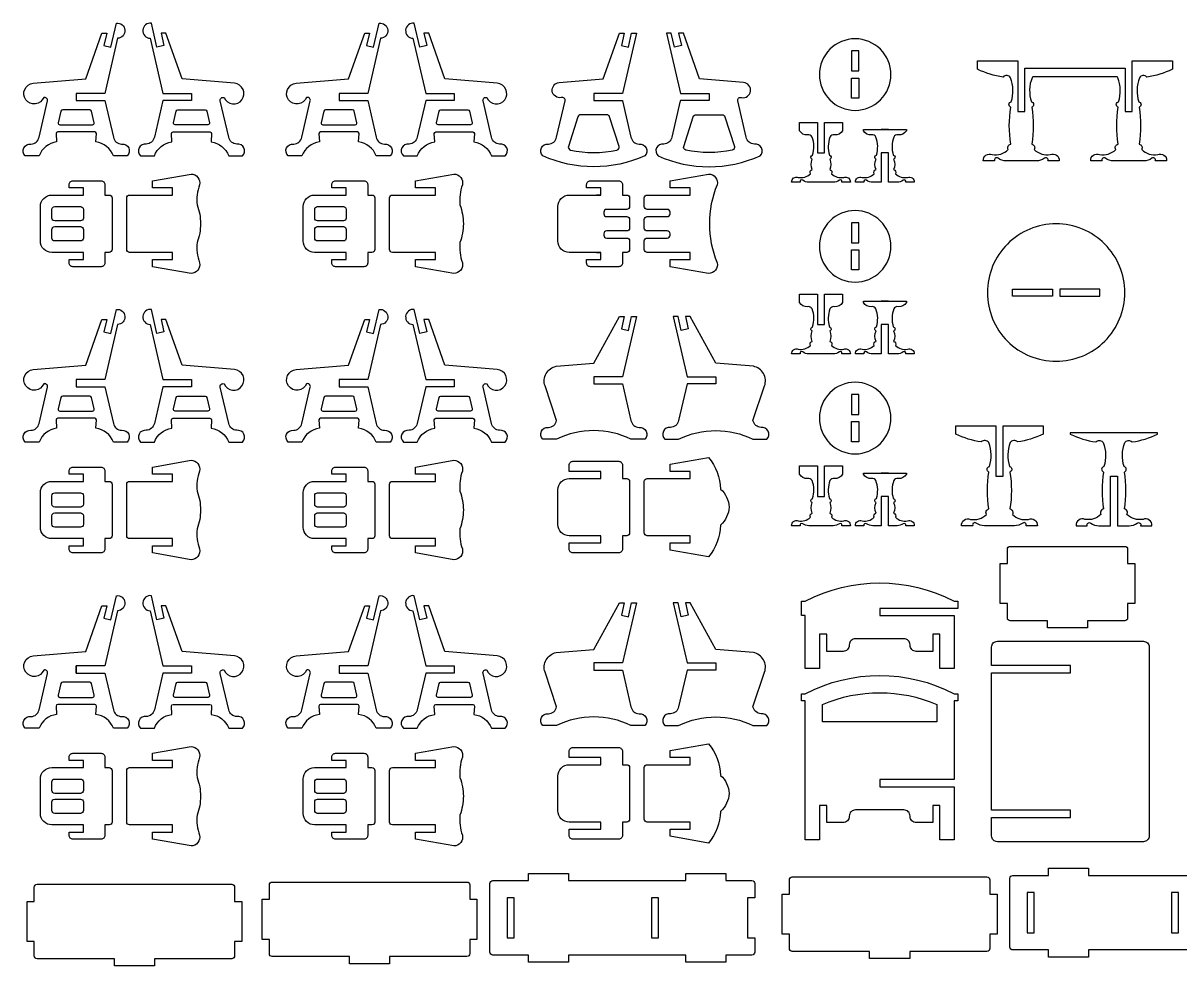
# Model space of a CAD drawing. Extents: x 4766 to 4935, y 1478 to 1584.
# Drawn here: x 4766.2 to 4847, y 1477.7 to 1543.6 of the extents above; entities that cross this region are included whole.
import ezdxf

# ---------------------------------------------------------------- set-up
doc = ezdxf.new("R2010")
doc.units = 0
doc.header["$MEASUREMENT"] = 0
doc.layers.add('LAYER1', color=18, linetype='CONTINUOUS')

msp = doc.modelspace()

# ---------------------------------------------------------------- linework, layer by layer
at = {"layer": 'LAYER1'}
for points in [[(4769.879, 1538.453), (4769.879, 1538.203), (4771.879, 1538.203), (4772.475, 1535.639, 0.343544), (4773.044, 1535.16, -0.729626), (4773.439, 1534.339), (4772.475, 1534.339, 0.693778), (4772.475, 1534.339, 0.271498), (4771.249, 1535.311), (4771.286, 1535.892, 0.394231), (4771.167, 1536.003), (4768.592, 1536.003, 0.394231), (4768.473, 1535.892), (4768.51, 1535.311, 0.271498), (4767.284, 1534.339), (4766.32, 1534.339, -0.729626), (4766.715, 1535.16, 0.343544), (4767.284, 1535.639), (4767.871, 1538.168, 0.616854), (4767.606, 1538.407, -0.585378), (4766.356, 1538.257, -0.585378), (4766.879, 1539.402), (4770.54, 1539.709), (4771.67, 1542.903), (4772.005, 1542.903), (4771.805, 1542.042), (4772.293, 1541.929), (4772.681, 1543.604, -0.427759), (4773.279, 1543.124, -0.427759), (4772.772, 1542.549), (4771.879, 1538.703), (4769.879, 1538.703)], [(4777.93, 1538.453), (4777.93, 1538.203), (4775.93, 1538.203), (4775.334, 1535.639, -0.343544), (4774.765, 1535.16, 0.729626), (4774.37, 1534.339), (4775.334, 1534.339, -0.693778), (4775.334, 1534.339, -0.271498), (4776.56, 1535.311), (4776.523, 1535.892, -0.394231), (4776.642, 1536.003), (4779.217, 1536.003, -0.394231), (4779.336, 1535.892), (4779.299, 1535.311, -0.271498), (4780.525, 1534.339), (4781.489, 1534.339, 0.729626), (4781.094, 1535.16, -0.343544), (4780.525, 1535.639), (4779.938, 1538.168, -0.616854), (4780.204, 1538.407, 0.585378), (4781.453, 1538.257, 0.585378), (4780.93, 1539.402), (4777.269, 1539.709), (4776.139, 1542.903), (4775.804, 1542.903), (4776.004, 1542.042), (4775.516, 1541.929), (4775.128, 1543.604, 0.427759), (4774.53, 1543.124, 0.427759), (4775.037, 1542.549), (4775.93, 1538.703), (4777.93, 1538.703)], [(4788.233, 1538.453), (4788.233, 1538.203), (4790.233, 1538.203), (4790.828, 1535.639, 0.343544), (4791.397, 1535.16, -0.729626), (4791.793, 1534.339), (4790.828, 1534.339, 0.693778), (4790.828, 1534.339, 0.271498), (4789.602, 1535.311), (4789.64, 1535.892, 0.394231), (4789.52, 1536.003), (4786.946, 1536.003, 0.394231), (4786.826, 1535.892), (4786.864, 1535.311, 0.271498), (4785.638, 1534.339), (4784.673, 1534.339, -0.729626), (4785.069, 1535.16, 0.343544), (4785.638, 1535.639), (4786.225, 1538.168, 0.616854), (4785.959, 1538.407, -0.585378), (4784.71, 1538.257, -0.585378), (4785.232, 1539.402), (4788.894, 1539.709), (4790.023, 1542.903), (4790.359, 1542.903), (4790.159, 1542.042), (4790.646, 1541.929), (4791.035, 1543.604, -0.427759), (4791.632, 1543.124, -0.427759), (4791.126, 1542.549), (4790.233, 1538.703), (4788.233, 1538.703)], [(4796.283, 1538.453), (4796.283, 1538.203), (4794.283, 1538.203), (4793.688, 1535.639, -0.343544), (4793.119, 1535.16, 0.729626), (4792.723, 1534.339), (4793.688, 1534.339, -0.693778), (4793.688, 1534.339, -0.271498), (4794.914, 1535.311), (4794.876, 1535.892, -0.394231), (4794.996, 1536.003), (4797.57, 1536.003, -0.394231), (4797.69, 1535.892), (4797.652, 1535.311, -0.271498), (4798.878, 1534.339), (4799.843, 1534.339, 0.729626), (4799.447, 1535.16, -0.343544), (4798.878, 1535.639), (4798.291, 1538.168, -0.616854), (4798.557, 1538.407, 0.585378), (4799.806, 1538.257, 0.585378), (4799.284, 1539.402), (4795.622, 1539.709), (4794.493, 1542.903), (4794.157, 1542.903), (4794.357, 1542.042), (4793.87, 1541.929), (4793.481, 1543.604, 0.427759), (4792.884, 1543.124, 0.427759), (4793.39, 1542.549), (4794.283, 1538.703), (4796.283, 1538.703)], [(4809.582, 1534.339, -0.216684), (4802.463, 1534.339, -0.729626), (4802.858, 1535.16, 0.343544), (4803.427, 1535.639), (4804.014, 1538.168, 0.616854), (4803.749, 1538.407, -0.432644), (4803.122, 1538.853, -0.432644), (4803.605, 1539.451), (4806.684, 1539.709), (4807.813, 1542.903), (4808.149, 1542.903), (4807.949, 1542.042), (4808.436, 1541.929), (4808.662, 1542.903), (4808.998, 1542.903), (4808.023, 1538.703), (4806.023, 1538.703), (4806.023, 1538.203), (4808.024, 1538.203, 0.04526), (4808.031, 1538.168), (4808.618, 1535.639, 0.343544), (4809.187, 1535.16, -0.729626)], [(4810.513, 1534.339, 0.216684), (4817.632, 1534.339, 0.729626), (4817.237, 1535.16, -0.343544), (4816.668, 1535.639), (4816.081, 1538.168, -0.616854), (4816.347, 1538.407, 0.432644), (4816.974, 1538.853, 0.432644), (4816.49, 1539.451), (4813.412, 1539.709), (4812.283, 1542.903), (4811.947, 1542.903), (4812.147, 1542.042), (4811.66, 1541.929), (4811.434, 1542.903), (4811.098, 1542.903), (4812.073, 1538.703), (4814.073, 1538.703), (4814.073, 1538.203), (4812.071, 1538.203, -0.04526), (4812.064, 1538.168), (4811.477, 1535.639, -0.343544), (4810.909, 1535.16, 0.729626)], [(4824.275, 1542.514, 0.414214), (4821.775, 1540.014, 0.414214), (4824.275, 1537.514, 0.414214), (4826.775, 1540.014, 0.414214)], [(4842.563, 1539.865), (4836.694, 1539.865, 0.076649), (4836.627, 1539.789, 0.169376), (4836.581, 1538.118, -0.755968), (4836.608, 1537.733, -0.0823), (4836.608, 1535.157, -0.497317), (4836.786, 1534.77, 0.242348), (4837.907, 1534.427, -0.570657), (4838.528, 1533.985), (4837.739, 1533.985, 0.75881), (4837.502, 1534.172, -0.158853), (4836.928, 1533.985), (4834.828, 1533.985, -0.158853), (4834.255, 1534.172, 0.75881), (4834.018, 1533.985), (4833.228, 1533.985, -0.570657), (4833.85, 1534.427, 0.242348), (4834.971, 1534.77, -0.497317), (4835.148, 1535.157, -0.0823), (4835.148, 1537.733, -0.755968), (4835.175, 1538.118, 0.169376), (4835.13, 1539.789, 0.480983), (4834.611, 1539.844, -0.082494), (4832.828, 1540.385), (4832.828, 1540.965), (4835.628, 1540.965), (4835.628, 1537.435), (4836.128, 1537.435), (4836.128, 1540.465), (4843.128, 1540.465), (4843.128, 1537.435), (4843.628, 1537.435), (4843.628, 1540.965), (4846.428, 1540.965), (4846.428, 1540.385, -0.082494), (4844.645, 1539.844, 0.480983), (4844.127, 1539.789, 0.169376), (4844.081, 1538.118, -0.755968), (4844.108, 1537.733, -0.0823), (4844.108, 1535.157, -0.497317), (4844.286, 1534.77, 0.242348), (4845.407, 1534.427, -0.570657), (4846.028, 1533.985), (4845.239, 1533.985, 0.75881), (4845.002, 1534.172, -0.158853), (4844.428, 1533.985), (4842.328, 1533.985, -0.158853), (4841.755, 1534.172, 0.75881), (4841.518, 1533.985), (4840.728, 1533.985, -0.570657), (4841.35, 1534.427, 0.242348), (4842.471, 1534.77, -0.497317), (4842.648, 1535.157, -0.0823), (4842.648, 1537.733, -0.755968), (4842.675, 1538.118, 0.169376), (4842.63, 1539.789, 0.076649)], [(4769.879, 1537.556), (4768.932, 1537.556, 0.348878), (4768.815, 1537.463), (4768.627, 1536.651, 0.482714), (4768.743, 1536.503), (4771.016, 1536.503, 0.216532), (4771.106, 1536.545, 0.240993), (4771.132, 1536.651), (4770.944, 1537.463, 0.348878), (4770.827, 1537.556)], [(4777.93, 1537.556), (4778.877, 1537.556, -0.348878), (4778.994, 1537.463), (4779.183, 1536.651, -0.482714), (4779.066, 1536.503), (4776.793, 1536.503, -0.216532), (4776.703, 1536.545, -0.240993), (4776.677, 1536.651), (4776.865, 1537.463, -0.348878), (4776.982, 1537.556)], [(4788.233, 1537.556), (4787.286, 1537.556, 0.348878), (4787.169, 1537.463), (4786.98, 1536.651, 0.482714), (4787.097, 1536.503), (4789.369, 1536.503, 0.216532), (4789.46, 1536.545, 0.240993), (4789.486, 1536.651), (4789.297, 1537.463, 0.348878), (4789.181, 1537.556)], [(4796.283, 1537.556), (4797.231, 1537.556, -0.348878), (4797.347, 1537.463), (4797.536, 1536.651, -0.482714), (4797.419, 1536.503), (4795.147, 1536.503, -0.216532), (4795.057, 1536.545, -0.240993), (4795.03, 1536.651), (4795.219, 1537.463, -0.348878), (4795.336, 1537.556)], [(4807.792, 1534.999), (4807.128, 1537.065, 0.325785), (4806.938, 1537.203), (4805.108, 1537.203, 0.325785), (4804.917, 1537.065), (4804.253, 1534.999, 0.442618), (4804.401, 1534.743, 0.107932), (4807.644, 1534.743, 0.442618)], [(4812.303, 1534.999), (4812.967, 1537.065, -0.325785), (4813.158, 1537.203), (4814.988, 1537.203, -0.325785), (4815.178, 1537.065), (4815.842, 1534.999, -0.442618), (4815.694, 1534.743, -0.107932), (4812.451, 1534.743, -0.442618)], [(4823.392, 1536.094, -0.301445), (4822.828, 1535.794, 0.346418), (4822.516, 1535.647, 0.169376), (4822.482, 1534.394, -0.755968), (4822.503, 1534.105, -0.217136), (4822.503, 1533.373, -0.497317), (4822.635, 1533.083, 0.242348), (4823.476, 1532.826, -0.570657), (4823.942, 1532.494), (4823.35, 1532.494, 0.75881), (4823.173, 1532.634, -0.158853), (4822.742, 1532.494), (4821.042, 1532.494, -0.158853), (4820.612, 1532.634, 0.75881), (4820.435, 1532.494), (4819.842, 1532.494, -0.570657), (4820.308, 1532.826, 0.242348), (4821.149, 1533.083, -0.497317), (4821.282, 1533.373, -0.217136), (4821.282, 1534.105, -0.755968), (4821.303, 1534.394, 0.169376), (4821.269, 1535.647, 0.346418), (4820.957, 1535.794, -0.301445), (4820.392, 1536.094), (4820.392, 1536.674), (4821.642, 1536.674), (4821.642, 1534.544), (4822.142, 1534.544), (4822.142, 1536.674), (4823.392, 1536.674)], [(4827.851, 1536.094, -0.301445), (4827.286, 1535.794, 0.346418), (4826.975, 1535.647, 0.169376), (4826.94, 1534.394, -0.755968), (4826.961, 1534.105, -0.217136), (4826.961, 1533.373, -0.497317), (4827.094, 1533.083, 0.242348), (4827.935, 1532.826, -0.570657), (4828.401, 1532.494), (4827.809, 1532.494, 0.75881), (4827.631, 1532.634, -0.158853), (4827.201, 1532.494), (4826.601, 1532.494), (4826.601, 1534.544), (4826.101, 1534.544), (4826.101, 1532.494), (4825.501, 1532.494, -0.158853), (4825.07, 1532.634, 0.75881), (4824.893, 1532.494), (4824.301, 1532.494, -0.570657), (4824.767, 1532.826, 0.242348), (4825.608, 1533.083, -0.497317), (4825.741, 1533.373, -0.217136), (4825.741, 1534.105, -0.755968), (4825.761, 1534.394, 0.169376), (4825.727, 1535.647, 0.346418), (4825.415, 1535.794, -0.301445), (4824.851, 1536.094), (4824.851, 1536.174), (4827.851, 1536.174)], [(4768.165, 1531.592), (4770.379, 1531.592), (4770.379, 1532.092), (4769.379, 1532.092), (4769.379, 1532.33, -0.414214), (4769.641, 1532.592), (4771.618, 1532.592, -0.414214), (4771.879, 1532.33), (4771.879, 1531.592), (4772.179, 1531.592, -0.414214), (4772.379, 1531.392), (4772.379, 1527.792, -0.414214), (4772.179, 1527.592), (4771.879, 1527.592), (4771.879, 1526.853, -0.414214), (4771.618, 1526.592), (4769.641, 1526.592, -0.414214), (4769.379, 1526.853), (4769.379, 1527.092), (4770.379, 1527.092), (4770.379, 1527.592), (4768.165, 1527.592, -0.414214), (4767.379, 1528.377), (4767.379, 1530.806, -0.414214)], [(4773.408, 1529.592), (4773.408, 1531.392, -0.414214), (4773.608, 1531.592), (4776.608, 1531.592), (4776.608, 1532.091), (4775.208, 1532.091), (4775.208, 1532.591), (4777.894, 1533.064, -0.480696), (4778.495, 1532.313, 0.114725), (4778.323, 1530.908, -0.088383), (4778.56, 1529.592, -0.088383), (4778.323, 1528.275, 0.114725), (4778.495, 1526.87, -0.480696), (4777.894, 1526.119), (4775.208, 1526.592), (4775.208, 1527.092), (4776.608, 1527.092), (4776.608, 1527.592), (4773.608, 1527.592, -0.414214), (4773.408, 1527.792)], [(4786.518, 1531.592), (4788.733, 1531.592), (4788.733, 1532.092), (4787.733, 1532.092), (4787.733, 1532.33, -0.414214), (4787.995, 1532.592), (4789.971, 1532.592, -0.414214), (4790.233, 1532.33), (4790.233, 1531.592), (4790.533, 1531.592, -0.414214), (4790.733, 1531.392), (4790.733, 1527.792, -0.414214), (4790.533, 1527.592), (4790.233, 1527.592), (4790.233, 1526.853, -0.414214), (4789.971, 1526.592), (4787.995, 1526.592, -0.414214), (4787.733, 1526.853), (4787.733, 1527.092), (4788.733, 1527.092), (4788.733, 1527.592), (4786.518, 1527.592, -0.414214), (4785.733, 1528.377), (4785.733, 1530.806, -0.414214)], [(4791.761, 1529.592), (4791.761, 1531.392, -0.414214), (4791.961, 1531.592), (4794.961, 1531.592), (4794.961, 1532.091), (4793.561, 1532.091), (4793.561, 1532.591), (4796.248, 1533.064, -0.480696), (4796.848, 1532.313, 0.114725), (4796.676, 1530.908, -0.088383), (4796.913, 1529.592, -0.088383), (4796.676, 1528.275, 0.114725), (4796.848, 1526.87, -0.480696), (4796.248, 1526.119), (4793.561, 1526.592), (4793.561, 1527.092), (4794.961, 1527.092), (4794.961, 1527.592), (4791.961, 1527.592, -0.414214), (4791.761, 1527.792)], [(4808.523, 1531.392), (4808.523, 1530.792, -0.414214), (4808.323, 1530.592), (4806.923, 1530.592, 0.414214), (4806.723, 1530.392), (4806.723, 1530.292, 0.414214), (4806.923, 1530.092), (4808.323, 1530.092, -0.414214), (4808.523, 1529.892), (4808.523, 1529.592), (4808.523, 1529.292, -0.414214), (4808.323, 1529.092), (4806.923, 1529.092, 0.414214), (4806.723, 1528.892), (4806.723, 1528.792, 0.414214), (4806.923, 1528.592), (4808.323, 1528.592, -0.414214), (4808.523, 1528.392), (4808.523, 1527.792, -0.414214), (4808.323, 1527.592), (4808.023, 1527.592), (4808.023, 1526.853, -0.414214), (4807.761, 1526.592), (4805.784, 1526.592, -0.414214), (4805.523, 1526.853), (4805.523, 1527.092), (4806.523, 1527.092), (4806.523, 1527.592), (4804.308, 1527.592, -0.414214), (4803.523, 1528.377), (4803.523, 1530.806, -0.414214), (4804.308, 1531.592), (4806.523, 1531.592), (4806.523, 1532.092), (4805.523, 1532.092), (4805.523, 1532.33, -0.414214), (4805.784, 1532.592), (4807.761, 1532.592, -0.414214), (4808.023, 1532.33), (4808.023, 1531.592), (4808.323, 1531.592, -0.414214)], [(4814.638, 1526.87, -0.480696), (4814.037, 1526.119), (4811.351, 1526.592), (4811.351, 1527.092), (4812.751, 1527.092), (4812.751, 1527.592), (4809.751, 1527.592, -0.414214), (4809.551, 1527.792), (4809.551, 1528.392, -0.414214), (4809.751, 1528.592), (4811.151, 1528.592, 0.414214), (4811.351, 1528.792), (4811.351, 1528.892, 0.414214), (4811.151, 1529.092), (4809.751, 1529.092, -0.414214), (4809.551, 1529.292), (4809.551, 1529.592), (4809.551, 1529.892, -0.414214), (4809.751, 1530.092), (4811.151, 1530.092, 0.414214), (4811.351, 1530.292), (4811.351, 1530.392, 0.414214), (4811.151, 1530.592), (4809.751, 1530.592, -0.414214), (4809.551, 1530.792), (4809.551, 1531.392, -0.414214), (4809.751, 1531.592), (4812.751, 1531.592), (4812.751, 1532.091), (4811.351, 1532.091), (4811.351, 1532.591), (4814.037, 1533.064, -0.480696), (4814.638, 1532.313, 0.200144)], [(4770.379, 1530.592), (4770.379, 1529.992, -0.414214), (4770.179, 1529.792), (4768.379, 1529.792, -0.414214), (4768.179, 1529.992), (4768.179, 1530.592, -0.414214), (4768.379, 1530.792), (4770.179, 1530.792, -0.414214)], [(4788.733, 1530.592), (4788.733, 1529.992, -0.414214), (4788.533, 1529.792), (4786.733, 1529.792, -0.414214), (4786.533, 1529.992), (4786.533, 1530.592, -0.414214), (4786.733, 1530.792), (4788.533, 1530.792, -0.414214)], [(4824.275, 1530.514, 0.414214), (4821.775, 1528.014, 0.414214), (4824.275, 1525.514, 0.414214), (4826.775, 1528.014, 0.414214)], [(4770.379, 1529.192), (4770.379, 1528.592, -0.414214), (4770.179, 1528.392), (4768.379, 1528.392, -0.414214), (4768.179, 1528.592), (4768.179, 1529.192, -0.414214), (4768.379, 1529.392), (4770.179, 1529.392, -0.414214)], [(4788.733, 1529.192), (4788.733, 1528.592, -0.414214), (4788.533, 1528.392), (4786.733, 1528.392, -0.414214), (4786.533, 1528.592), (4786.533, 1529.192, -0.414214), (4786.733, 1529.392), (4788.533, 1529.392, -0.414214)], [(4838.311, 1529.582, 0.414214), (4833.511, 1524.782, 0.414214), (4838.311, 1519.982, 0.414214), (4843.111, 1524.782, 0.414214)], [(4823.392, 1524.094, -0.301445), (4822.828, 1523.794, 0.346418), (4822.516, 1523.647, 0.169376), (4822.482, 1522.394, -0.755968), (4822.503, 1522.105, -0.217136), (4822.503, 1521.373, -0.497317), (4822.635, 1521.083, 0.242348), (4823.476, 1520.826, -0.570657), (4823.942, 1520.494), (4823.35, 1520.494, 0.75881), (4823.173, 1520.634, -0.158853), (4822.742, 1520.494), (4821.042, 1520.494, -0.158853), (4820.612, 1520.634, 0.75881), (4820.435, 1520.494), (4819.842, 1520.494, -0.570657), (4820.308, 1520.826, 0.242348), (4821.149, 1521.083, -0.497317), (4821.282, 1521.373, -0.217136), (4821.282, 1522.105, -0.755968), (4821.303, 1522.394, 0.169376), (4821.269, 1523.647, 0.346418), (4820.957, 1523.794, -0.301445), (4820.392, 1524.094), (4820.392, 1524.674), (4821.642, 1524.674), (4821.642, 1522.544), (4822.142, 1522.544), (4822.142, 1524.674), (4823.392, 1524.674)], [(4769.879, 1518.453), (4769.879, 1518.203), (4771.879, 1518.203), (4772.475, 1515.639, 0.343544), (4773.044, 1515.16, -0.729626), (4773.439, 1514.339), (4772.475, 1514.339, 0.693778), (4772.475, 1514.339, 0.271498), (4771.249, 1515.311), (4771.286, 1515.892, 0.394231), (4771.167, 1516.003), (4768.592, 1516.003, 0.394231), (4768.473, 1515.892), (4768.51, 1515.311, 0.271498), (4767.284, 1514.339), (4766.32, 1514.339, -0.729626), (4766.715, 1515.16, 0.343544), (4767.284, 1515.639), (4767.871, 1518.168, 0.616854), (4767.606, 1518.407, -0.585378), (4766.356, 1518.257, -0.585378), (4766.879, 1519.402), (4770.54, 1519.709), (4771.67, 1522.903), (4772.005, 1522.903), (4771.805, 1522.042), (4772.293, 1521.929), (4772.681, 1523.604, -0.427759), (4773.279, 1523.124, -0.427759), (4772.772, 1522.549), (4771.879, 1518.703), (4769.879, 1518.703)], [(4777.93, 1518.453), (4777.93, 1518.203), (4775.93, 1518.203), (4775.334, 1515.639, -0.343544), (4774.765, 1515.16, 0.729626), (4774.37, 1514.339), (4775.334, 1514.339, -0.693778), (4775.334, 1514.339, -0.271498), (4776.56, 1515.311), (4776.523, 1515.892, -0.394231), (4776.642, 1516.003), (4779.217, 1516.003, -0.394231), (4779.336, 1515.892), (4779.299, 1515.311, -0.271498), (4780.525, 1514.339), (4781.489, 1514.339, 0.729626), (4781.094, 1515.16, -0.343544), (4780.525, 1515.639), (4779.938, 1518.168, -0.616854), (4780.204, 1518.407, 0.585378), (4781.453, 1518.257, 0.585378), (4780.93, 1519.402), (4777.269, 1519.709), (4776.139, 1522.903), (4775.804, 1522.903), (4776.004, 1522.042), (4775.516, 1521.929), (4775.128, 1523.604, 0.427759), (4774.53, 1523.124, 0.427759), (4775.037, 1522.549), (4775.93, 1518.703), (4777.93, 1518.703)], [(4788.233, 1518.453), (4788.233, 1518.203), (4790.233, 1518.203), (4790.828, 1515.639, 0.343544), (4791.397, 1515.16, -0.729626), (4791.793, 1514.339), (4790.828, 1514.339, 0.693778), (4790.828, 1514.339, 0.271498), (4789.602, 1515.311), (4789.64, 1515.892, 0.394231), (4789.52, 1516.003), (4786.946, 1516.003, 0.394231), (4786.826, 1515.892), (4786.864, 1515.311, 0.271498), (4785.638, 1514.339), (4784.673, 1514.339, -0.729626), (4785.069, 1515.16, 0.343544), (4785.638, 1515.639), (4786.225, 1518.168, 0.616854), (4785.959, 1518.407, -0.585378), (4784.71, 1518.257, -0.585378), (4785.232, 1519.402), (4788.894, 1519.709), (4790.023, 1522.903), (4790.359, 1522.903), (4790.159, 1522.042), (4790.646, 1521.929), (4791.035, 1523.604, -0.427759), (4791.632, 1523.124, -0.427759), (4791.126, 1522.549), (4790.233, 1518.703), (4788.233, 1518.703)], [(4796.283, 1518.453), (4796.283, 1518.203), (4794.283, 1518.203), (4793.688, 1515.639, -0.343544), (4793.119, 1515.16, 0.729626), (4792.723, 1514.339), (4793.688, 1514.339, -0.693778), (4793.688, 1514.339, -0.271498), (4794.914, 1515.311), (4794.876, 1515.892, -0.394231), (4794.996, 1516.003), (4797.57, 1516.003, -0.394231), (4797.69, 1515.892), (4797.652, 1515.311, -0.271498), (4798.878, 1514.339), (4799.843, 1514.339, 0.729626), (4799.447, 1515.16, -0.343544), (4798.878, 1515.639), (4798.291, 1518.168, -0.616854), (4798.557, 1518.407, 0.585378), (4799.806, 1518.257, 0.585378), (4799.284, 1519.402), (4795.622, 1519.709), (4794.493, 1522.903), (4794.157, 1522.903), (4794.357, 1522.042), (4793.87, 1521.929), (4793.481, 1523.604, 0.427759), (4792.884, 1523.124, 0.427759), (4793.39, 1522.549), (4794.283, 1518.703), (4796.283, 1518.703)], [(4827.851, 1524.094, -0.301445), (4827.286, 1523.794, 0.346418), (4826.975, 1523.647, 0.169376), (4826.94, 1522.394, -0.755968), (4826.961, 1522.105, -0.217136), (4826.961, 1521.373, -0.497317), (4827.094, 1521.083, 0.242348), (4827.935, 1520.826, -0.570657), (4828.401, 1520.494), (4827.809, 1520.494, 0.75881), (4827.631, 1520.634, -0.158853), (4827.201, 1520.494), (4826.601, 1520.494), (4826.601, 1522.544), (4826.101, 1522.544), (4826.101, 1520.494), (4825.501, 1520.494, -0.158853), (4825.07, 1520.634, 0.75881), (4824.893, 1520.494), (4824.301, 1520.494, -0.570657), (4824.767, 1520.826, 0.242348), (4825.608, 1521.083, -0.497317), (4825.741, 1521.373, -0.217136), (4825.741, 1522.105, -0.755968), (4825.761, 1522.394, 0.169376), (4825.727, 1523.647, 0.346418), (4825.415, 1523.794, -0.301445), (4824.851, 1524.094), (4824.851, 1524.174), (4827.851, 1524.174)], [(4806.023, 1518.653), (4806.023, 1518.403), (4808.023, 1518.403), (4808.618, 1515.839, 0.343544), (4809.187, 1515.36, -0.729626), (4809.582, 1514.539), (4808.618, 1514.539, 0.230289), (4803.427, 1514.539), (4802.463, 1514.539, -0.729626), (4802.858, 1515.36, 0.343544), (4803.427, 1515.839), (4802.618, 1518.261, -0.456332), (4803.399, 1519.634), (4806.023, 1519.853), (4807.813, 1523.103), (4808.149, 1523.103), (4807.949, 1522.242), (4808.436, 1522.129), (4808.662, 1523.103), (4808.998, 1523.103), (4808.023, 1518.903), (4806.023, 1518.903)], [(4814.544, 1518.653), (4814.544, 1518.403), (4812.544, 1518.403), (4811.949, 1515.839, -0.343544), (4811.38, 1515.36, 0.729626), (4810.985, 1514.539), (4811.949, 1514.539, -0.230289), (4817.14, 1514.539), (4818.104, 1514.539, 0.729626), (4817.708, 1515.36, -0.343544), (4817.14, 1515.839), (4817.949, 1518.261, 0.456332), (4817.168, 1519.634), (4814.544, 1519.853), (4812.754, 1523.103), (4812.418, 1523.103), (4812.618, 1522.242), (4812.131, 1522.129), (4811.905, 1523.103), (4811.569, 1523.103), (4812.544, 1518.903), (4814.544, 1518.903)], [(4824.275, 1518.514, 0.414214), (4821.775, 1516.014, 0.414214), (4824.275, 1513.514, 0.414214), (4826.775, 1516.014, 0.414214)], [(4769.879, 1517.556), (4768.932, 1517.556, 0.348878), (4768.815, 1517.463), (4768.627, 1516.651, 0.482714), (4768.743, 1516.503), (4771.016, 1516.503, 0.216532), (4771.106, 1516.545, 0.240993), (4771.132, 1516.651), (4770.944, 1517.463, 0.348878), (4770.827, 1517.556)], [(4777.93, 1517.556), (4778.877, 1517.556, -0.348878), (4778.994, 1517.463), (4779.183, 1516.651, -0.482714), (4779.066, 1516.503), (4776.793, 1516.503, -0.216532), (4776.703, 1516.545, -0.240993), (4776.677, 1516.651), (4776.865, 1517.463, -0.348878), (4776.982, 1517.556)], [(4788.233, 1517.556), (4787.286, 1517.556, 0.348878), (4787.169, 1517.463), (4786.98, 1516.651, 0.482714), (4787.097, 1516.503), (4789.369, 1516.503, 0.216532), (4789.46, 1516.545, 0.240993), (4789.486, 1516.651), (4789.297, 1517.463, 0.348878), (4789.181, 1517.556)], [(4796.283, 1517.556), (4797.231, 1517.556, -0.348878), (4797.347, 1517.463), (4797.536, 1516.651, -0.482714), (4797.419, 1516.503), (4795.147, 1516.503, -0.216532), (4795.057, 1516.545, -0.240993), (4795.03, 1516.651), (4795.219, 1517.463, -0.348878), (4795.336, 1517.556)], [(4837.402, 1514.894, -0.082494), (4835.619, 1514.353, 0.480983), (4835.101, 1514.298, 0.169376), (4835.055, 1512.627, -0.755968), (4835.082, 1512.242, -0.0823), (4835.082, 1509.666, -0.497317), (4835.259, 1509.279, 0.242348), (4836.381, 1508.936, -0.570657), (4837.002, 1508.494), (4836.213, 1508.494, 0.75881), (4835.976, 1508.681, -0.158853), (4835.402, 1508.494), (4833.302, 1508.494, -0.158853), (4832.728, 1508.681, 0.75881), (4832.491, 1508.494), (4831.702, 1508.494, -0.570657), (4832.323, 1508.936, 0.242348), (4833.445, 1509.279, -0.497317), (4833.622, 1509.666, -0.0823), (4833.622, 1512.242, -0.755968), (4833.649, 1512.627, 0.169376), (4833.603, 1514.298, 0.480983), (4833.085, 1514.353, -0.082494), (4831.302, 1514.894), (4831.302, 1515.474), (4834.102, 1515.474), (4834.102, 1511.944), (4834.602, 1511.944), (4834.602, 1515.474), (4837.402, 1515.474)], [(4845.402, 1514.894), (4845.402, 1514.974), (4839.302, 1514.974), (4839.302, 1514.894, 0.082494), (4841.085, 1514.353, -0.480983), (4841.603, 1514.298, -0.169376), (4841.649, 1512.627, 0.755968), (4841.622, 1512.242, 0.0823), (4841.622, 1509.666, 0.497317), (4841.445, 1509.279, -0.242348), (4840.323, 1508.936, 0.570657), (4839.702, 1508.494), (4840.491, 1508.494, -0.75881), (4840.728, 1508.681, 0.158853), (4841.302, 1508.494), (4842.102, 1508.494), (4842.102, 1511.944), (4842.602, 1511.944), (4842.602, 1508.494), (4843.402, 1508.494, 0.158853), (4843.976, 1508.681, -0.75881), (4844.213, 1508.494), (4845.002, 1508.494, 0.570657), (4844.381, 1508.936, -0.242348), (4843.259, 1509.279, 0.497317), (4843.082, 1509.666, 0.0823), (4843.082, 1512.242, 0.755968), (4843.055, 1512.627, -0.169376), (4843.101, 1514.298, -0.480983), (4843.619, 1514.353, 0.082494)], [(4773.408, 1509.592), (4773.408, 1511.392, -0.414214), (4773.608, 1511.592), (4776.608, 1511.592), (4776.608, 1512.091), (4775.208, 1512.091), (4775.208, 1512.591), (4777.894, 1513.064, -0.480696), (4778.495, 1512.313, 0.114725), (4778.323, 1510.908, -0.088383), (4778.56, 1509.592, -0.088383), (4778.323, 1508.275, 0.114725), (4778.495, 1506.87, -0.480696), (4777.894, 1506.119), (4775.208, 1506.592), (4775.208, 1507.092), (4776.608, 1507.092), (4776.608, 1507.592), (4773.608, 1507.592, -0.414214), (4773.408, 1507.792)], [(4791.761, 1509.592), (4791.761, 1511.392, -0.414214), (4791.961, 1511.592), (4794.961, 1511.592), (4794.961, 1512.091), (4793.561, 1512.091), (4793.561, 1512.591), (4796.248, 1513.064, -0.480696), (4796.848, 1512.313, 0.114725), (4796.676, 1510.908, -0.088383), (4796.913, 1509.592, -0.088383), (4796.676, 1508.275, 0.114725), (4796.848, 1506.87, -0.480696), (4796.248, 1506.119), (4793.561, 1506.592), (4793.561, 1507.092), (4794.961, 1507.092), (4794.961, 1507.592), (4791.961, 1507.592, -0.414214), (4791.761, 1507.792)], [(4814.037, 1506.319), (4811.351, 1506.792), (4811.351, 1507.292), (4812.751, 1507.292), (4812.751, 1507.792), (4809.751, 1507.792, -0.414214), (4809.551, 1507.992), (4809.551, 1509.792), (4809.551, 1511.592, -0.414214), (4809.751, 1511.792), (4812.751, 1511.792), (4812.751, 1512.291), (4811.351, 1512.291), (4811.351, 1512.791), (4814.037, 1513.264, -0.157436), (4814.884, 1511.051, -0.191506), (4815.475, 1509.792, -0.191506), (4814.884, 1508.532, -0.157436)], [(4768.165, 1511.592), (4770.379, 1511.592), (4770.379, 1512.092), (4769.379, 1512.092), (4769.379, 1512.33, -0.414214), (4769.641, 1512.592), (4771.618, 1512.592, -0.414214), (4771.879, 1512.33), (4771.879, 1511.592), (4772.179, 1511.592, -0.414214), (4772.379, 1511.392), (4772.379, 1507.792, -0.414214), (4772.179, 1507.592), (4771.879, 1507.592), (4771.879, 1506.853, -0.414214), (4771.618, 1506.592), (4769.641, 1506.592, -0.414214), (4769.379, 1506.853), (4769.379, 1507.092), (4770.379, 1507.092), (4770.379, 1507.592), (4768.165, 1507.592, -0.414214), (4767.379, 1508.377), (4767.379, 1510.806, -0.414214)], [(4786.518, 1511.592), (4788.733, 1511.592), (4788.733, 1512.092), (4787.733, 1512.092), (4787.733, 1512.33, -0.414214), (4787.995, 1512.592), (4789.971, 1512.592, -0.414214), (4790.233, 1512.33), (4790.233, 1511.592), (4790.533, 1511.592, -0.414214), (4790.733, 1511.392), (4790.733, 1507.792, -0.414214), (4790.533, 1507.592), (4790.233, 1507.592), (4790.233, 1506.853, -0.414214), (4789.971, 1506.592), (4787.995, 1506.592, -0.414214), (4787.733, 1506.853), (4787.733, 1507.092), (4788.733, 1507.092), (4788.733, 1507.592), (4786.518, 1507.592, -0.414214), (4785.733, 1508.377), (4785.733, 1510.806, -0.414214)], [(4804.308, 1511.792), (4806.523, 1511.792), (4806.523, 1512.292), (4804.308, 1512.292), (4804.308, 1512.73, -0.414214), (4804.57, 1512.992), (4807.761, 1512.992, -0.414214), (4808.023, 1512.73), (4808.023, 1511.792), (4808.323, 1511.792, -0.414214), (4808.523, 1511.592), (4808.523, 1507.992, -0.414214), (4808.323, 1507.792), (4808.023, 1507.792), (4808.023, 1506.853, -0.414214), (4807.761, 1506.592), (4804.57, 1506.592, -0.414214), (4804.308, 1506.853), (4804.308, 1507.292), (4806.523, 1507.292), (4806.523, 1507.792), (4804.308, 1507.792, -0.414214), (4803.523, 1508.577), (4803.523, 1511.006, -0.414214)], [(4823.392, 1512.094, -0.301445), (4822.828, 1511.794, 0.346418), (4822.516, 1511.647, 0.169376), (4822.482, 1510.394, -0.755968), (4822.503, 1510.105, -0.217136), (4822.503, 1509.373, -0.497317), (4822.635, 1509.083, 0.242348), (4823.476, 1508.826, -0.570657), (4823.942, 1508.494), (4823.35, 1508.494, 0.75881), (4823.173, 1508.634, -0.158853), (4822.742, 1508.494), (4821.042, 1508.494, -0.158853), (4820.612, 1508.634, 0.75881), (4820.435, 1508.494), (4819.842, 1508.494, -0.570657), (4820.308, 1508.826, 0.242348), (4821.149, 1509.083, -0.497317), (4821.282, 1509.373, -0.217136), (4821.282, 1510.105, -0.755968), (4821.303, 1510.394, 0.169376), (4821.269, 1511.647, 0.346418), (4820.957, 1511.794, -0.301445), (4820.392, 1512.094), (4820.392, 1512.674), (4821.642, 1512.674), (4821.642, 1510.544), (4822.142, 1510.544), (4822.142, 1512.674), (4823.392, 1512.674)], [(4827.851, 1512.094, -0.301445), (4827.286, 1511.794, 0.346418), (4826.975, 1511.647, 0.169376), (4826.94, 1510.394, -0.755968), (4826.961, 1510.105, -0.217136), (4826.961, 1509.373, -0.497317), (4827.094, 1509.083, 0.242348), (4827.935, 1508.826, -0.570657), (4828.401, 1508.494), (4827.809, 1508.494, 0.75881), (4827.631, 1508.634, -0.158853), (4827.201, 1508.494), (4826.601, 1508.494), (4826.601, 1510.544), (4826.101, 1510.544), (4826.101, 1508.494), (4825.501, 1508.494, -0.158853), (4825.07, 1508.634, 0.75881), (4824.893, 1508.494), (4824.301, 1508.494, -0.570657), (4824.767, 1508.826, 0.242348), (4825.608, 1509.083, -0.497317), (4825.741, 1509.373, -0.217136), (4825.741, 1510.105, -0.755968), (4825.761, 1510.394, 0.169376), (4825.727, 1511.647, 0.346418), (4825.415, 1511.794, -0.301445), (4824.851, 1512.094), (4824.851, 1512.174), (4827.851, 1512.174)], [(4770.379, 1510.592), (4770.379, 1509.992, -0.414214), (4770.179, 1509.792), (4768.379, 1509.792, -0.414214), (4768.179, 1509.992), (4768.179, 1510.592, -0.414214), (4768.379, 1510.792), (4770.179, 1510.792, -0.414214)], [(4788.733, 1510.592), (4788.733, 1509.992, -0.414214), (4788.533, 1509.792), (4786.733, 1509.792, -0.414214), (4786.533, 1509.992), (4786.533, 1510.592, -0.414214), (4786.733, 1510.792), (4788.533, 1510.792, -0.414214)], [(4770.379, 1509.192), (4770.379, 1508.592, -0.414214), (4770.179, 1508.392), (4768.379, 1508.392, -0.414214), (4768.179, 1508.592), (4768.179, 1509.192, -0.414214), (4768.379, 1509.392), (4770.179, 1509.392, -0.414214)], [(4788.733, 1509.192), (4788.733, 1508.592, -0.414214), (4788.533, 1508.392), (4786.733, 1508.392, -0.414214), (4786.533, 1508.592), (4786.533, 1509.192, -0.414214), (4786.733, 1509.392), (4788.533, 1509.392, -0.414214)], [(4837.706, 1501.849), (4835.106, 1501.849, -0.414214), (4834.906, 1502.049), (4834.906, 1503.049), (4834.406, 1503.049), (4834.406, 1505.849), (4834.906, 1505.849), (4834.906, 1506.849, -0.414214), (4835.106, 1507.049), (4843.106, 1507.049, -0.414214), (4843.306, 1506.849), (4843.306, 1505.849), (4843.806, 1505.849), (4843.806, 1503.049), (4843.306, 1503.049), (4843.306, 1502.049, -0.414214), (4843.106, 1501.849), (4840.506, 1501.849), (4840.506, 1501.349), (4837.706, 1501.349)], [(4820.79, 1503.219, -0.244984), (4831.19, 1503.219), (4831.44, 1503.219), (4831.44, 1502.719), (4825.99, 1502.719), (4825.99, 1502.219), (4831.19, 1502.219), (4831.19, 1501.61), (4831.19, 1498.51), (4830.19, 1498.51), (4830.19, 1500.914), (4829.69, 1500.914), (4829.69, 1499.712), (4828.545, 1499.712, -0.414214), (4828.114, 1500.143), (4828.114, 1500.171, 0.414214), (4827.683, 1500.602), (4824.298, 1500.602, 0.414214), (4823.866, 1500.171), (4823.866, 1500.143, -0.414214), (4823.435, 1499.712), (4822.29, 1499.712), (4822.29, 1500.914), (4821.79, 1500.914), (4821.79, 1498.51), (4820.79, 1498.51), (4820.79, 1501.61), (4820.79, 1502.219), (4820.54, 1502.219), (4820.54, 1503.219)], [(4769.879, 1498.703), (4769.879, 1498.203), (4771.879, 1498.203), (4772.475, 1495.639, 0.343544), (4773.044, 1495.16, -0.729626), (4773.439, 1494.339), (4772.475, 1494.339, 0.693778), (4772.475, 1494.339, 0.271498), (4771.249, 1495.311), (4771.286, 1495.892, 0.394231), (4771.167, 1496.003), (4768.592, 1496.003, 0.394231), (4768.473, 1495.892), (4768.51, 1495.311, 0.271498), (4767.284, 1494.339), (4766.32, 1494.339, -0.729626), (4766.715, 1495.16, 0.343544), (4767.284, 1495.639), (4767.871, 1498.168, 0.616854), (4767.606, 1498.407, -0.585378), (4766.356, 1498.257, -0.585378), (4766.879, 1499.402), (4770.54, 1499.709), (4771.67, 1502.903), (4772.005, 1502.903), (4771.805, 1502.042), (4772.293, 1501.929), (4772.681, 1503.604, -0.427759), (4773.279, 1503.124, -0.427759), (4772.772, 1502.549), (4771.879, 1498.703), (4769.879, 1498.703), (4769.879, 1498.203)], [(4777.93, 1498.453), (4777.93, 1498.203), (4775.93, 1498.203), (4775.334, 1495.639, -0.343544), (4774.765, 1495.16, 0.729626), (4774.37, 1494.339), (4775.334, 1494.339, -0.693778), (4775.334, 1494.339, -0.271498), (4776.56, 1495.311), (4776.523, 1495.892, -0.394231), (4776.642, 1496.003), (4779.217, 1496.003, -0.394231), (4779.336, 1495.892), (4779.299, 1495.311, -0.271498), (4780.525, 1494.339), (4781.489, 1494.339, 0.729626), (4781.094, 1495.16, -0.343544), (4780.525, 1495.639), (4779.938, 1498.168, -0.616854), (4780.204, 1498.407, 0.585378), (4781.453, 1498.257, 0.585378), (4780.93, 1499.402), (4777.269, 1499.709), (4776.139, 1502.903), (4775.804, 1502.903), (4776.004, 1502.042), (4775.516, 1501.929), (4775.128, 1503.604, 0.427759), (4774.53, 1503.124, 0.427759), (4775.037, 1502.549), (4775.93, 1498.703), (4777.93, 1498.703)], [(4788.233, 1498.453), (4788.233, 1498.203), (4790.233, 1498.203), (4790.828, 1495.639, 0.343544), (4791.397, 1495.16, -0.729626), (4791.793, 1494.339), (4790.828, 1494.339, 0.693778), (4790.828, 1494.339, 0.271498), (4789.602, 1495.311), (4789.64, 1495.892, 0.394231), (4789.52, 1496.003), (4786.946, 1496.003, 0.394231), (4786.826, 1495.892), (4786.864, 1495.311, 0.271498), (4785.638, 1494.339), (4784.673, 1494.339, -0.729626), (4785.069, 1495.16, 0.343544), (4785.638, 1495.639), (4786.225, 1498.168, 0.616854), (4785.959, 1498.407, -0.585378), (4784.71, 1498.257, -0.585378), (4785.232, 1499.402), (4788.894, 1499.709), (4790.023, 1502.903), (4790.359, 1502.903), (4790.159, 1502.042), (4790.646, 1501.929), (4791.035, 1503.604, -0.427759), (4791.632, 1503.124, -0.427759), (4791.126, 1502.549), (4790.233, 1498.703), (4788.233, 1498.703)], [(4796.283, 1498.453), (4796.283, 1498.203), (4794.283, 1498.203), (4793.688, 1495.639, -0.343544), (4793.119, 1495.16, 0.729626), (4792.723, 1494.339), (4793.688, 1494.339, -0.693778), (4793.688, 1494.339, -0.271498), (4794.914, 1495.311), (4794.876, 1495.892, -0.394231), (4794.996, 1496.003), (4797.57, 1496.003, -0.394231), (4797.69, 1495.892), (4797.652, 1495.311, -0.271498), (4798.878, 1494.339), (4799.843, 1494.339, 0.729626), (4799.447, 1495.16, -0.343544), (4798.878, 1495.639), (4798.291, 1498.168, -0.616854), (4798.557, 1498.407, 0.585378), (4799.806, 1498.257, 0.585378), (4799.284, 1499.402), (4795.622, 1499.709), (4794.493, 1502.903), (4794.157, 1502.903), (4794.357, 1502.042), (4793.87, 1501.929), (4793.481, 1503.604, 0.427759), (4792.884, 1503.124, 0.427759), (4793.39, 1502.549), (4794.283, 1498.703), (4796.283, 1498.703)], [(4806.023, 1498.653), (4806.023, 1498.403), (4808.023, 1498.403), (4808.618, 1495.839, 0.343544), (4809.187, 1495.36, -0.729626), (4809.582, 1494.539), (4808.618, 1494.539, 0.230289), (4803.427, 1494.539), (4802.463, 1494.539, -0.729626), (4802.858, 1495.36, 0.343544), (4803.427, 1495.839), (4802.618, 1498.261, -0.456332), (4803.399, 1499.634), (4806.023, 1499.853), (4807.813, 1503.103), (4808.149, 1503.103), (4807.949, 1502.242), (4808.436, 1502.129), (4808.662, 1503.103), (4808.998, 1503.103), (4808.023, 1498.903), (4806.023, 1498.903)], [(4814.544, 1498.653), (4814.544, 1498.403), (4812.544, 1498.403), (4811.949, 1495.839, -0.343544), (4811.38, 1495.36, 0.729626), (4810.985, 1494.539), (4811.949, 1494.539, -0.230289), (4817.14, 1494.539), (4818.104, 1494.539, 0.729626), (4817.708, 1495.36, -0.343544), (4817.14, 1495.839), (4817.949, 1498.261, 0.456332), (4817.168, 1499.634), (4814.544, 1499.853), (4812.754, 1503.103), (4812.418, 1503.103), (4812.618, 1502.242), (4812.131, 1502.129), (4811.905, 1503.103), (4811.569, 1503.103), (4812.544, 1498.903), (4814.544, 1498.903)], [(4833.808, 1488.119), (4839.308, 1488.119), (4839.308, 1488.619), (4833.808, 1488.619), (4833.808, 1498.219), (4839.308, 1498.219), (4839.308, 1498.719), (4833.808, 1498.719), (4833.808, 1500.019, -0.414214), (4834.208, 1500.419), (4844.408, 1500.419, -0.414214), (4844.808, 1500.019), (4844.808, 1486.819, -0.414214), (4844.408, 1486.419), (4834.208, 1486.419, -0.414214), (4833.808, 1486.819)], [(4831.19, 1490.756), (4825.99, 1490.756), (4825.99, 1490.256), (4831.19, 1490.256), (4831.19, 1489.647), (4831.19, 1486.547), (4830.19, 1486.547), (4830.19, 1488.95), (4829.69, 1488.95), (4829.69, 1487.748), (4828.545, 1487.748, -0.414214), (4828.114, 1488.18), (4828.114, 1488.207, 0.414214), (4827.683, 1488.638), (4824.298, 1488.638, 0.414214), (4823.866, 1488.207), (4823.866, 1488.18, -0.414214), (4823.435, 1487.748), (4822.29, 1487.748), (4822.29, 1488.95), (4821.79, 1488.95), (4821.79, 1486.547), (4820.79, 1486.547), (4820.79, 1489.647), (4820.79, 1490.256), (4820.79, 1496.256), (4820.54, 1496.256), (4820.54, 1496.756), (4820.79, 1496.756, -0.244984), (4831.19, 1496.756), (4831.44, 1496.756), (4831.44, 1496.256), (4831.19, 1496.256)], [(4769.879, 1497.556), (4768.932, 1497.556, 0.348878), (4768.815, 1497.463), (4768.627, 1496.651, 0.482714), (4768.743, 1496.503), (4771.016, 1496.503, 0.216532), (4771.106, 1496.545, 0.240993), (4771.132, 1496.651), (4770.944, 1497.463, 0.348878), (4770.827, 1497.556)], [(4777.93, 1497.556), (4778.877, 1497.556, -0.348878), (4778.994, 1497.463), (4779.183, 1496.651, -0.482714), (4779.066, 1496.503), (4776.793, 1496.503, -0.216532), (4776.703, 1496.545, -0.240993), (4776.677, 1496.651), (4776.865, 1497.463, -0.348878), (4776.982, 1497.556)], [(4788.233, 1497.556), (4787.286, 1497.556, 0.348878), (4787.169, 1497.463), (4786.98, 1496.651, 0.482714), (4787.097, 1496.503), (4789.369, 1496.503, 0.216532), (4789.46, 1496.545, 0.240993), (4789.486, 1496.651), (4789.297, 1497.463, 0.348878), (4789.181, 1497.556)], [(4796.283, 1497.556), (4797.231, 1497.556, -0.348878), (4797.347, 1497.463), (4797.536, 1496.651, -0.482714), (4797.419, 1496.503), (4795.147, 1496.503, -0.216532), (4795.057, 1496.545, -0.240993), (4795.03, 1496.651), (4795.219, 1497.463, -0.348878), (4795.336, 1497.556)], [(4829.99, 1494.799), (4821.99, 1494.799), (4821.99, 1495.999, -0.207582), (4829.99, 1495.999)], [(4773.408, 1489.592), (4773.408, 1491.392, -0.414214), (4773.608, 1491.592), (4776.608, 1491.592), (4776.608, 1492.091), (4775.208, 1492.091), (4775.208, 1492.591), (4777.894, 1493.064, -0.480696), (4778.495, 1492.313, 0.114725), (4778.323, 1490.908, -0.088383), (4778.56, 1489.592, -0.088383), (4778.323, 1488.275, 0.114725), (4778.495, 1486.87, -0.480696), (4777.894, 1486.119), (4775.208, 1486.592), (4775.208, 1487.092), (4776.608, 1487.092), (4776.608, 1487.592), (4773.608, 1487.592, -0.414214), (4773.408, 1487.792)], [(4791.761, 1489.592), (4791.761, 1491.392, -0.414214), (4791.961, 1491.592), (4794.961, 1491.592), (4794.961, 1492.091), (4793.561, 1492.091), (4793.561, 1492.591), (4796.248, 1493.064, -0.480696), (4796.848, 1492.313, 0.114725), (4796.676, 1490.908, -0.088383), (4796.913, 1489.592, -0.088383), (4796.676, 1488.275, 0.114725), (4796.848, 1486.87, -0.480696), (4796.248, 1486.119), (4793.561, 1486.592), (4793.561, 1487.092), (4794.961, 1487.092), (4794.961, 1487.592), (4791.961, 1487.592, -0.414214), (4791.761, 1487.792)], [(4804.308, 1491.792), (4806.523, 1491.792), (4806.523, 1492.292), (4804.308, 1492.292), (4804.308, 1492.73, -0.414214), (4804.57, 1492.992), (4807.761, 1492.992, -0.414214), (4808.023, 1492.73), (4808.023, 1491.792), (4808.323, 1491.792, -0.414214), (4808.523, 1491.592), (4808.523, 1487.992, -0.414214), (4808.323, 1487.792), (4808.023, 1487.792), (4808.023, 1486.853, -0.414214), (4807.761, 1486.592), (4804.57, 1486.592, -0.414214), (4804.308, 1486.853), (4804.308, 1487.292), (4806.523, 1487.292), (4806.523, 1487.792), (4804.308, 1487.792, -0.414214), (4803.523, 1488.577), (4803.523, 1491.006, -0.414214)], [(4814.037, 1486.319), (4811.351, 1486.792), (4811.351, 1487.292), (4812.751, 1487.292), (4812.751, 1487.792), (4809.751, 1487.792, -0.414214), (4809.551, 1487.992), (4809.551, 1489.792), (4809.551, 1491.592, -0.414214), (4809.751, 1491.792), (4812.751, 1491.792), (4812.751, 1492.291), (4811.351, 1492.291), (4811.351, 1492.791), (4814.037, 1493.264, -0.157436), (4814.884, 1491.051, -0.191506), (4815.475, 1489.792, -0.191506), (4814.884, 1488.532, -0.157436)], [(4768.165, 1491.592), (4770.379, 1491.592), (4770.379, 1492.092), (4769.379, 1492.092), (4769.379, 1492.33, -0.414214), (4769.641, 1492.592), (4771.618, 1492.592, -0.414214), (4771.879, 1492.33), (4771.879, 1491.592), (4772.179, 1491.592, -0.414214), (4772.379, 1491.392), (4772.379, 1487.792, -0.414214), (4772.179, 1487.592), (4771.879, 1487.592), (4771.879, 1486.853, -0.414214), (4771.618, 1486.592), (4769.641, 1486.592, -0.414214), (4769.379, 1486.853), (4769.379, 1487.092), (4770.379, 1487.092), (4770.379, 1487.592), (4768.165, 1487.592, -0.414214), (4767.379, 1488.377), (4767.379, 1490.806, -0.414214)], [(4786.518, 1491.592), (4788.733, 1491.592), (4788.733, 1492.092), (4787.733, 1492.092), (4787.733, 1492.33, -0.414214), (4787.995, 1492.592), (4789.971, 1492.592, -0.414214), (4790.233, 1492.33), (4790.233, 1491.592), (4790.533, 1491.592, -0.414214), (4790.733, 1491.392), (4790.733, 1487.792, -0.414214), (4790.533, 1487.592), (4790.233, 1487.592), (4790.233, 1486.853, -0.414214), (4789.971, 1486.592), (4787.995, 1486.592, -0.414214), (4787.733, 1486.853), (4787.733, 1487.092), (4788.733, 1487.092), (4788.733, 1487.592), (4786.518, 1487.592, -0.414214), (4785.733, 1488.377), (4785.733, 1490.806, -0.414214)], [(4770.379, 1490.592), (4770.379, 1489.992, -0.414214), (4770.179, 1489.792), (4768.379, 1489.792, -0.414214), (4768.179, 1489.992), (4768.179, 1490.592, -0.414214), (4768.379, 1490.792), (4770.179, 1490.792, -0.414214)], [(4788.733, 1490.592), (4788.733, 1489.992, -0.414214), (4788.533, 1489.792), (4786.733, 1489.792, -0.414214), (4786.533, 1489.992), (4786.533, 1490.592, -0.414214), (4786.733, 1490.792), (4788.533, 1490.792, -0.414214)], [(4770.379, 1489.192), (4770.379, 1488.592, -0.414214), (4770.179, 1488.392), (4768.379, 1488.392, -0.414214), (4768.179, 1488.592), (4768.179, 1489.192, -0.414214), (4768.379, 1489.392), (4770.179, 1489.392, -0.414214)], [(4788.733, 1489.192), (4788.733, 1488.592, -0.414214), (4788.533, 1488.392), (4786.733, 1488.392, -0.414214), (4786.533, 1488.592), (4786.533, 1489.192, -0.414214), (4786.733, 1489.392), (4788.533, 1489.392, -0.414214)], [(4817.269, 1479.699), (4817.269, 1478.699, -0.414214), (4817.069, 1478.499), (4815.24, 1478.499), (4815.24, 1477.999), (4812.44, 1477.999), (4812.44, 1478.499), (4804.259, 1478.499), (4804.259, 1477.999), (4801.459, 1477.999), (4801.459, 1478.499), (4798.969, 1478.499, -0.414214), (4798.769, 1478.699), (4798.769, 1483.499, -0.414214), (4798.969, 1483.699), (4801.459, 1483.699), (4801.459, 1484.199), (4804.259, 1484.199), (4804.259, 1483.699), (4812.44, 1483.699), (4812.44, 1484.199), (4815.24, 1484.199), (4815.24, 1483.699), (4817.069, 1483.699, -0.414214), (4817.269, 1483.499), (4817.269, 1482.499), (4816.769, 1482.499), (4816.769, 1479.699)], [(4772.541, 1478.241), (4767.141, 1478.241, -0.414214), (4766.941, 1478.441), (4766.941, 1479.441), (4766.441, 1479.441), (4766.441, 1482.241), (4766.941, 1482.241), (4766.941, 1483.241, -0.414214), (4767.141, 1483.441), (4780.741, 1483.441, -0.414214), (4780.941, 1483.241), (4780.941, 1482.241), (4781.441, 1482.241), (4781.441, 1479.441), (4780.941, 1479.441), (4780.941, 1478.441, -0.414214), (4780.741, 1478.241), (4775.341, 1478.241), (4775.341, 1477.741), (4772.541, 1477.741)], [(4788.966, 1478.394), (4783.566, 1478.394, -0.414214), (4783.366, 1478.594), (4783.366, 1479.594), (4782.866, 1479.594), (4782.866, 1482.394), (4783.366, 1482.394), (4783.366, 1483.394, -0.414214), (4783.566, 1483.594), (4797.166, 1483.594, -0.414214), (4797.366, 1483.394), (4797.366, 1482.394), (4797.866, 1482.394), (4797.866, 1479.594), (4797.366, 1479.594), (4797.366, 1478.594, -0.414214), (4797.166, 1478.394), (4791.766, 1478.394), (4791.766, 1477.894), (4788.966, 1477.894)], [(4825.284, 1478.753), (4819.884, 1478.753, -0.414214), (4819.684, 1478.953), (4819.684, 1479.953), (4819.184, 1479.953), (4819.184, 1482.753), (4819.684, 1482.753), (4819.684, 1483.753, -0.414214), (4819.884, 1483.953), (4833.484, 1483.953, -0.414214), (4833.684, 1483.753), (4833.684, 1482.753), (4834.184, 1482.753), (4834.184, 1479.953), (4833.684, 1479.953), (4833.684, 1478.953, -0.414214), (4833.484, 1478.753), (4828.084, 1478.753), (4828.084, 1478.253), (4825.284, 1478.253)]]:
    msp.add_lwpolyline(points, format="xyb", close=True, dxfattribs=at)
for points in [[(4824.525, 1541.664), (4824.025, 1541.664), (4824.025, 1540.264), (4824.525, 1540.264)], [(4824.525, 1538.364), (4824.025, 1538.364), (4824.025, 1539.764), (4824.525, 1539.764)], [(4824.525, 1529.664), (4824.025, 1529.664), (4824.025, 1528.264), (4824.525, 1528.264)], [(4824.525, 1526.364), (4824.025, 1526.364), (4824.025, 1527.764), (4824.525, 1527.764)], [(4838.061, 1525.032), (4838.061, 1524.532), (4835.261, 1524.532), (4835.261, 1525.032)], [(4838.561, 1525.032), (4838.561, 1524.532), (4841.361, 1524.532), (4841.361, 1525.032)], [(4824.525, 1517.664), (4824.025, 1517.664), (4824.025, 1516.264), (4824.525, 1516.264)], [(4824.525, 1514.364), (4824.025, 1514.364), (4824.025, 1515.764), (4824.525, 1515.764)], [(4800.469, 1482.499), (4799.969, 1482.499), (4799.969, 1479.699), (4800.469, 1479.699)], [(4810.55, 1482.499), (4810.05, 1482.499), (4810.05, 1479.699), (4810.55, 1479.699)], [(4836.787, 1482.857), (4836.287, 1482.857), (4836.287, 1480.057), (4836.787, 1480.057)], [(4846.868, 1482.857), (4846.368, 1482.857), (4846.368, 1480.057), (4846.868, 1480.057)]]:
    msp.add_lwpolyline(points, close=True, dxfattribs=at)
for points in [[(4826.601, 1536.174), (4826.101, 1536.174)], [(4806.523, 1531.592), (4806.207, 1531.592)], [(4806.207, 1527.592), (4806.523, 1527.592)], [(4826.601, 1524.174), (4826.101, 1524.174)], [(4826.601, 1512.174), (4826.101, 1512.174)]]:
    msp.add_lwpolyline(points, dxfattribs=at)
msp.add_lwpolyline([(4848.758, 1478.857), (4840.577, 1478.857), (4840.577, 1478.357), (4837.777, 1478.357), (4837.777, 1478.857), (4835.287, 1478.857, -0.414214), (4835.087, 1479.057), (4835.087, 1483.857, -0.414214), (4835.287, 1484.057), (4837.777, 1484.057), (4837.777, 1484.557), (4840.577, 1484.557), (4840.577, 1484.057), (4848.758, 1484.057)], format="xyb", dxfattribs=at)

doc.saveas('drawing.dxf')
